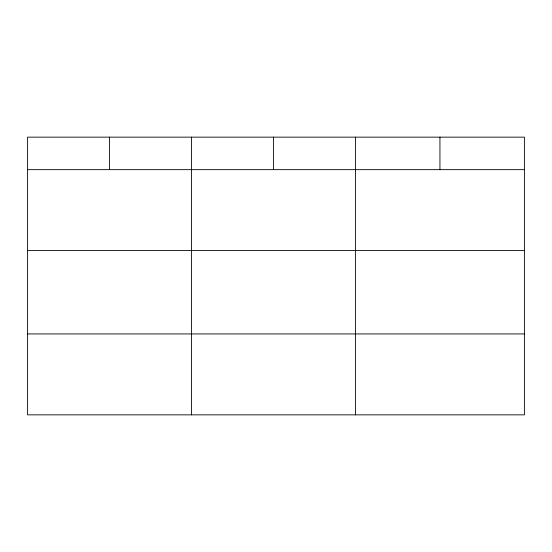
<?xml version="1.0" encoding="UTF-8"?>
<svg xmlns="http://www.w3.org/2000/svg" width="552" height="552" viewBox="0 0 552 552"><rect width="100%" height="100%" fill="white"/><g stroke="black" fill="none" stroke-linecap="round" stroke-linejoin="round"><path stroke-width="0.83" d="M524.4 250.567L524.4 137.151L27.6 137.151L27.6 414.849L524.4 414.849L524.4 250.567L27.6 250.567M27.6 169.65L524.4 169.65M27.6 333.932L524.4 333.932M439.944 137.151L439.944 169.65M355.488 137.151L355.488 414.849M273.516 137.151L273.516 169.65M191.544 137.151L191.544 414.849M109.572 137.151L109.572 169.65"/></g></svg>
